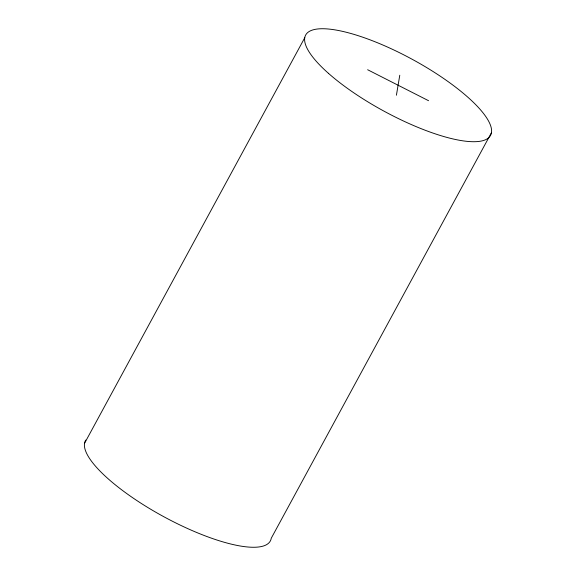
<?xml version="1.0" encoding="UTF-8"?>
<svg xmlns="http://www.w3.org/2000/svg" width="576" height="576" viewBox="0 0 576 576"><rect width="100%" height="100%" fill="white"/><g stroke="black" fill="none" stroke-linecap="round" stroke-linejoin="round"><path stroke-width="0.86" d="M396.41 95.22L399.78 75.226M84.55 443.311L304.747 37.757M491.45 132.689L271.253 538.243A105.178 29.52 28.5 0 1 167.328 518.602A105.178 29.52 28.5 0 1 85.774 440.071M367.632 69.732L428.566 100.714M328.435 73.318A105.178 29.52 28.5 0 0 486.936 139.003A105.178 29.52 28.5 0 0 378.922 43.351A105.178 29.52 28.5 0 0 328.435 73.318"/></g></svg>
